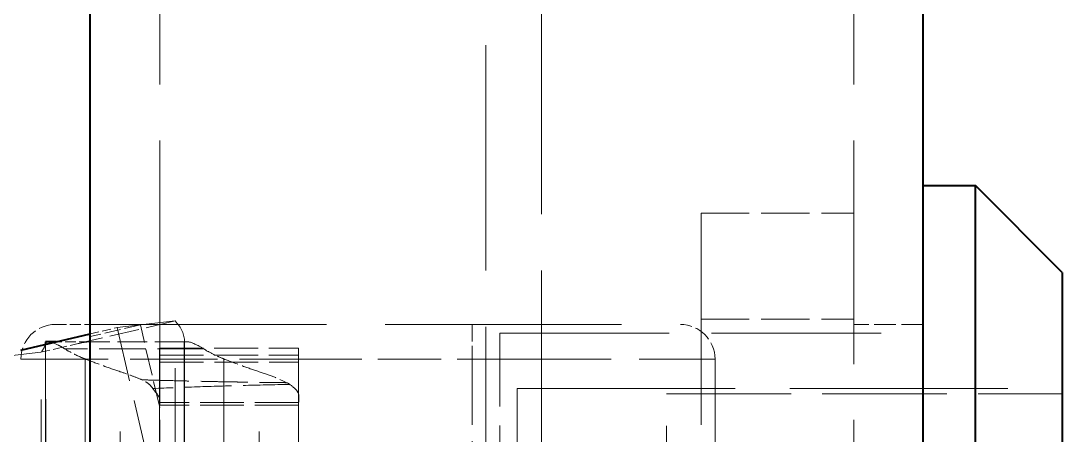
# Model space of a CAD drawing. Header units: millimetres. Extents: x 0 to 2523, y 0 to 1782.
# Drawn here: x 460.61 to 490.61, y 681.78 to 693.72 of the extents above; entities that cross this region are included whole.
import ezdxf

# ---------------------------------------------------------------- set-up
doc = ezdxf.new("R2010")
doc.units = ezdxf.units.MM
doc.header["$LTSCALE"] = 3
doc.linetypes.add('DASHED', pattern=[0.2067, 0.1654, -0.0413])
for name, color, linetype, lineweight in [('가려진 것(ISO)', 2, 'DASHED', 18), ('가려진 좁은 것(ISO)', 2, 'DASHED', 18), ('가시적인 것(ISO)', 3, 'Continuous', 40), ('가시적인 좁은 것(ISO)', 3, 'Continuous', 35)]:
    doc.layers.add(name, color=color, linetype=linetype, lineweight=lineweight)

msp = doc.modelspace()

# ---------------------------------------------------------------- linework, layer by layer
at = {"layer": '가려진 것(ISO)', "ltscale": 12.982798}
for p, q in [((464.6056, 546.9732), (464.6056, 1182.9732)), ((484.6056, 546.9732), (484.6056, 1182.9732))]:
    msp.add_line(p, q, dxfattribs=at)
at = {"layer": '가려진 것(ISO)', "ltscale": 13.080328}
for p, q in [((474.0056, 572.9732), (474.0056, 1156.9732)), ((475.6056, 1156.9732), (475.6056, 572.9732))]:
    msp.add_line(p, q, dxfattribs=at)
at = {"layer": '가려진 것(ISO)', "ltscale": 12.296404}
msp.add_line((480.2056, 688.1801), (480.2056, 674.9732), dxfattribs=at)
at = {"layer": '가려진 것(ISO)', "ltscale": 2.793455}
for p, q in [((480.2056, 688.1801), (484.6056, 688.1801)), ((480.2056, 685.1232), (484.6056, 685.1232))]:
    msp.add_line(p, q, dxfattribs=at)
at = {"layer": '가려진 것(ISO)', "ltscale": 0.634799}
msp.add_line((461.6056, 684.9732), (462.6056, 684.9732), dxfattribs=at)
at = {"layer": '가려진 것(ISO)', "ltscale": 1.731117}
for p, q in [((465.0497, 685.0746), (462.4157, 684.4595)), ((465.3209, 684.4732), (462.5942, 684.4732))]:
    msp.add_line(p, q, dxfattribs=at)
at = {"layer": '가려진 것(ISO)', "ltscale": 13.707466}
msp.add_line((462.6056, 684.9732), (479.6056, 684.9732), dxfattribs=at)
at = {"layer": '가려진 것(ISO)', "ltscale": 10.630617}
for p, q in [((465.0497, 685.0746), (463.3823, 684.8826)), ((461.1858, 684.1723), (459.5184, 683.9803))]:
    msp.add_line(p, q, dxfattribs=at)
at = {"layer": '가려진 것(ISO)', "ltscale": 1.269698}
msp.add_line((486.6056, 684.9732), (484.6056, 684.9732), dxfattribs=at)
at = {"layer": '가려진 것(ISO)', "ltscale": 0.510403}
msp.add_line((462.6056, 684.7013), (463.3823, 684.8826), dxfattribs=at)
at = {"layer": '가려진 것(ISO)', "ltscale": 4.708343}
msp.add_line((465.0553, 677.6585), (463.3823, 684.8826), dxfattribs=at)
at = {"layer": '가려진 것(ISO)', "ltscale": 9.837123}
msp.add_line((474.4056, 684.7232), (486.6056, 684.7232), dxfattribs=at)
at = {"layer": '가려진 것(ISO)', "ltscale": 4.455295}
msp.add_line((474.4056, 679.8463), (474.4056, 684.7232), dxfattribs=at)
at = {"layer": '가려진 것(ISO)', "ltscale": 0.808278}
msp.add_line((462.4157, 684.4595), (461.1858, 684.1723), dxfattribs=at)
at = {"layer": '가려진 것(ISO)', "ltscale": 7.548428}
msp.add_line((461.3133, 684.4732), (461.3184, 684.4732), dxfattribs=at)
at = {"layer": '가려진 것(ISO)', "ltscale": 15.320109}
for p, q in [((461.3133, 684.4732), (461.3133, 665.4732)), ((465.3139, 684.4732), (465.3139, 665.4732))]:
    msp.add_line(p, q, dxfattribs=at)
at = {"layer": '가려진 것(ISO)', "ltscale": 14.79346}
for p, q in [((461.3277, 675.4775), (461.3209, 684.4722)), ((465.3277, 675.4805), (465.3209, 684.4753))]:
    msp.add_line(p, q, dxfattribs=at)
at = {"layer": '가려진 것(ISO)', "ltscale": 0.612689}
msp.add_line((462.5942, 684.4732), (461.629, 684.4732), dxfattribs=at)
at = {"layer": '가려진 것(ISO)', "ltscale": 0.44848}
msp.add_line((465.3209, 684.4732), (465.408, 684.4732), dxfattribs=at)
at = {"layer": '가려진 것(ISO)', "ltscale": 2.539495}
msp.add_line((464.6053, 684.2898), (468.6053, 684.2898), dxfattribs=at)
at = {"layer": '가려진 것(ISO)', "ltscale": 6.327119}
msp.add_line((468.6056, 683.9732), (468.6056, 678.9969), dxfattribs=at)
at = {"layer": '가려진 것(ISO)', "ltscale": 3.682313}
msp.add_line((468.6056, 683.9732), (474.4056, 683.9732), dxfattribs=at)
at = {"layer": '가려진 것(ISO)', "ltscale": 13.3619}
msp.add_line((480.6056, 683.9732), (480.6056, 625.9732), dxfattribs=at)
at = {"layer": '가려진 것(ISO)', "ltscale": 13.763361}
msp.add_line((474.9056, 683.1232), (474.9056, 666.8232), dxfattribs=at)
at = {"layer": '가려진 것(ISO)', "ltscale": 12.659248}
msp.add_line((474.9056, 683.1232), (490.6056, 683.1232), dxfattribs=at)
at = {"layer": '가려진 것(ISO)', "ltscale": 12.64015}
msp.add_line((464.6101, 667.135), (464.6101, 682.8113), dxfattribs=at)
at = {"layer": '가려진 것(ISO)', "ltscale": 12.853812}
msp.add_line((468.6107, 667.0025), (468.6107, 682.9438), dxfattribs=at)
at = {"layer": '가려진 것(ISO)', "ltscale": 13.510047}
msp.add_line((479.2056, 666.9732), (479.2056, 682.9732), dxfattribs=at)
at = {"layer": '가려진 것(ISO)', "ltscale": 7.237747}
msp.add_line((479.2056, 682.9732), (490.6056, 682.9732), dxfattribs=at)
at = {"layer": '가려진 것(ISO)', "ltscale": 0.997197}
for centre, start, end in [((461.6056, 683.9732), 90, 180), ((479.6056, 683.9732), 0, 90)]:
    msp.add_arc(centre, 1, start, end, dxfattribs=at)
at = {"layer": '가려진 것(ISO)', "ltscale": 2.19112}
for centre in [(464.6053, 679.2898), (468.6053, 679.2898)]:
    msp.add_ellipse(centre, major_axis=(0, 5), ratio=0.0004255, start_param=5.879393, end_param=6.5696509, dxfattribs=at)
at = {"layer": '가려진 것(ISO)', "ltscale": 13.117392}
for centre, major_axis, start_param, end_param in [((464.6058, 674.9732), (0, 9.5), 0.2864656, 2.855127), ((468.6058, 674.9732), (0, -9.5), 3.4280582, 5.9967196)]:
    msp.add_ellipse(centre, major_axis=major_axis, ratio=0.0004255, start_param=start_param, end_param=end_param, dxfattribs=at)
at = {"layer": '가려진 것(ISO)', "ltscale": 3.154497}
for centre, start_param, end_param in [((464.6086, 697.6814), 5.879393, 6.210637), ((468.6086, 697.6814), 5.8793931, 6.2106371)]:
    msp.add_ellipse(centre, major_axis=(0, -15), ratio=0.0004255, start_param=start_param, end_param=end_param, dxfattribs=at)
at = {"layer": '가려진 것(ISO)', "ltscale": 2.048363}
msp.add_open_spline([(465.3209, 684.4732), (465.3214, 684.6806), (465.2299, 684.8879), (465.0497, 685.0746)], degree=3, dxfattribs=at)
at = {"layer": '가려진 것(ISO)', "ltscale": 1.263882}
msp.add_open_spline([(461.3124, 684.3993), (461.2953, 684.3265), (461.2529, 684.2523), (461.1858, 684.1723)], degree=3, dxfattribs=at)
at = {"layer": '가려진 것(ISO)', "ltscale": 0.917635}
msp.add_open_spline([(461.8769, 684.267), (461.8094, 684.3098), (461.7461, 684.347), (461.5656, 684.4414), (461.4715, 684.4717), (461.4073, 684.4732)], degree=3, knots=[-2.39231706, -2.39231706, -2.39231706, -2.39231706, -2.3486929, -2.3486929, -2.25464695, -2.25464695, -2.25464695, -2.25464695], dxfattribs=at)
at = {"layer": '가려진 것(ISO)', "ltscale": 1.787673}
msp.add_open_spline([(462.5942, 684.4732), (462.5942, 684.4732), (462.5942, 684.4732), (462.5942, 684.4732), (462.4712, 684.4725), (462.2433, 684.4192)], degree=3, knots=[0, 0, 0, 0, 0.00123737, 0.00123737, 0.28082374, 0.28082374, 0.28082374, 0.28082374], dxfattribs=at)
at = {"layer": '가려진 것(ISO)', "ltscale": 0.917555}
msp.add_open_spline([(465.408, 684.4732), (465.5002, 684.4719), (465.6583, 684.4042), (465.8612, 684.2774), (465.8693, 684.2723), (465.8776, 684.267)], degree=3, knots=[-2.32675333, -2.32675333, -2.32675333, -2.32675333, -2.19233301, -2.19233301, -2.18674205, -2.18674205, -2.18674205, -2.18674205], dxfattribs=at)
at = {"layer": '가려진 것(ISO)', "ltscale": 0.690919}
msp.add_open_spline([(462.4551, 683.9805), (462.4338, 683.9889), (462.4126, 683.9975), (462.3917, 684.0061), (462.3068, 684.041), (462.2251, 684.0776), (462.1475, 684.1159), (462.0507, 684.1637), (461.9601, 684.214), (461.8769, 684.267)], degree=3, knots=[0, 0, 0, 0, 0.0988299, 0.0988299, 0.0988299, 0.5, 0.5, 0.5, 1, 1, 1, 1], dxfattribs=at)
at = {"layer": '가려진 것(ISO)', "ltscale": 0.690815}
msp.add_open_spline([(465.8776, 684.267), (465.9608, 684.214), (466.0515, 684.1636), (466.1482, 684.1159), (466.2261, 684.0775), (466.308, 684.0408), (466.3932, 684.0057), (466.4139, 683.9972), (466.4347, 683.9888), (466.4557, 683.9805)], degree=3, knots=[0, 0, 0, 0, 0.5, 0.5, 0.5, 0.9025059, 0.9025059, 0.9025059, 1, 1, 1, 1], dxfattribs=at)
at = {"layer": '가려진 것(ISO)', "ltscale": 1.037947}
for points, knots in [([(463.4683, 683.6127), (463.2987, 683.669), (463.1295, 683.7278), (462.7917, 683.8504), (462.6232, 683.9142), (462.4551, 683.9805)], [-0.16348865, -0.16348865, -0.16348865, -0.16348865, -0.08174478, -0.08174478, -0.000001, -0.000001, -0.000001, -0.000001]), ([(467.4689, 683.6127), (467.2994, 683.669), (467.1301, 683.7278), (466.7923, 683.8504), (466.6238, 683.9142), (466.4557, 683.9805)], [-0.16348834, -0.16348834, -0.16348834, -0.16348834, -0.08174464, -0.08174464, -0.000001, -0.000001, -0.000001, -0.000001])]:
    msp.add_open_spline(points, degree=3, knots=knots, dxfattribs=at)
at = {"layer": '가려진 것(ISO)', "ltscale": 0.746982}
msp.add_open_spline([(464.0931, 683.3784), (464.0055, 683.4166), (463.9085, 683.4555), (463.8039, 683.4946), (463.6993, 683.5338), (463.5869, 683.5733), (463.4683, 683.6127)], degree=3, knots=[0, 0, 0, 0, 0.5, 0.5, 0.5, 1, 1, 1, 1], dxfattribs=at)
at = {"layer": '가려진 것(ISO)', "ltscale": 1.033177}
msp.add_open_spline([(467.4689, 683.6127), (467.6356, 683.5573), (467.7863, 683.503), (468.0563, 683.3965), (468.1743, 683.3446), (468.2721, 683.2953)], degree=3, knots=[-0.16282276, -0.16282276, -0.16282276, -0.16282276, -0.08246392, -0.08246392, -0.000001, -0.000001, -0.000001, -0.000001], dxfattribs=at)
at = {"layer": '가려진 것(ISO)', "ltscale": 0.580682}
msp.add_open_spline([(464.4111, 683.1269), (464.3711, 683.1822), (464.3248, 683.2307), (464.2719, 683.2725), (464.219, 683.3144), (464.1594, 683.3496), (464.0931, 683.3784)], degree=3, knots=[0, 0, 0, 0, 0.5, 0.5, 0.5, 1, 1, 1, 1], dxfattribs=at)
at = {"layer": '가려진 것(ISO)', "ltscale": 0.923971}
msp.add_open_spline([(464.6101, 682.8111), (464.6102, 682.8462), (464.5903, 682.887), (464.5157, 682.9918), (464.4651, 683.052), (464.4111, 683.1269)], degree=3, knots=[0.000001, 0.000001, 0.000001, 0.000001, 0.07765173, 0.07765173, 0.15274647, 0.15274647, 0.15274647, 0.15274647], dxfattribs=at)
at = {"layer": '가려진 것(ISO)', "ltscale": 0.156232}
msp.add_open_spline([(468.2721, 683.2953), (468.2867, 683.288), (468.3008, 683.2801), (468.3281, 683.2635), (468.3412, 683.2546), (468.3538, 683.2453)], degree=3, knots=[0.000001, 0.000001, 0.000001, 0.000001, 0.012313333, 0.012313333, 0.024625639, 0.024625639, 0.024625639, 0.024625639], dxfattribs=at)
at = {"layer": '가려진 것(ISO)', "ltscale": 1.041271}
msp.add_open_spline([(468.3538, 683.2453), (468.4382, 683.1832), (468.5026, 683.1281), (468.589, 683.0282), (468.6108, 682.9836), (468.6107, 682.9435)], degree=3, knots=[-0.16423316, -0.16423316, -0.16423316, -0.16423316, -0.08209167, -0.08209167, -0.00008865, -0.00008865, -0.00008865, -0.00008865], dxfattribs=at)
at = {"layer": '가려진 것(ISO)', "ltscale": 2.873697}
msp.add_open_spline([(464.6082, 682.7208), (464.6084, 682.6737), (464.6087, 682.6531), (464.609, 682.6494), (464.6092, 682.6458), (464.6094, 682.659), (464.6097, 682.7045), (464.6098, 682.7304), (464.61, 682.7667), (464.6101, 682.8111)], degree=3, knots=[0, 0, 0, 0, 0.3890197, 0.3890197, 0.3890197, 0.7780394, 0.7780394, 0.7780394, 1, 1, 1, 1], dxfattribs=at)
at = {"layer": '가려진 것(ISO)', "ltscale": 3.790577}
msp.add_open_spline([(468.6082, 682.7208), (468.6086, 682.6487), (468.609, 682.6312), (468.6099, 682.7056), (468.6103, 682.7975), (468.6107, 682.9435)], degree=3, knots=[-0.59728772, -0.59728772, -0.59728772, -0.59728772, -0.29865558, -0.29865558, -0.00008864, -0.00008864, -0.00008864, -0.00008864], dxfattribs=at)
at = {"layer": '가려진 것(ISO)', "ltscale": 2.541035}
msp.add_open_spline([(468.609, 682.6494), (467.2755, 682.6494), (465.9422, 682.6492), (464.6091, 682.6489)], degree=3, dxfattribs=at)
at = {"layer": '가려진 좁은 것(ISO)', "ltscale": 0.940741}
msp.add_line((464.0493, 684.9594), (462.6056, 684.6251), dxfattribs=at)
at = {"layer": '가려진 좁은 것(ISO)', "ltscale": 1.553127}
msp.add_line((464.6056, 682.5771), (464.0493, 684.9594), dxfattribs=at)
at = {"layer": '가려진 좁은 것(ISO)', "ltscale": 12.197012}
for p, q in [((465.0553, 677.6585), (465.0497, 685.0746)), ((461.1914, 676.7562), (461.1858, 684.1723))]:
    msp.add_line(p, q, dxfattribs=at)
at = {"layer": '가려진 좁은 것(ISO)', "ltscale": 0.997197}
msp.add_line((473.6056, 684.9732), (473.6056, 683.9732), dxfattribs=at)
at = {"layer": '가려진 좁은 것(ISO)', "ltscale": 15.320109}
for p, q in [((461.3133, 684.4732), (461.3133, 665.4732)), ((461.3175, 684.4732), (461.3175, 665.4732)), ((465.3139, 684.4732), (465.3139, 665.4732)), ((465.3175, 665.4732), (465.3175, 684.4732)), ((465.3184, 684.4732), (465.3184, 665.4732))]:
    msp.add_line(p, q, dxfattribs=at)
at = {"layer": '가려진 좁은 것(ISO)', "ltscale": 5.47371}
msp.add_line((461.3184, 675.8107), (461.3184, 684.4323), dxfattribs=at)
at = {"layer": '가려진 좁은 것(ISO)', "ltscale": 14.79346}
msp.add_line((461.3277, 675.4775), (461.3209, 684.4722), dxfattribs=at)
at = {"layer": '가려진 좁은 것(ISO)', "ltscale": 14.802096}
msp.add_line((465.3277, 675.4732), (465.3209, 684.4732), dxfattribs=at)
at = {"layer": '가려진 좁은 것(ISO)', "ltscale": 2.698427}
msp.add_line((465.8776, 684.267), (461.8769, 684.267), dxfattribs=at)
at = {"layer": '가려진 좁은 것(ISO)', "ltscale": 2.539495}
for p, q in [((464.6047, 684.0861), (468.6047, 684.0861)), ((464.6061, 683.8877), (468.6061, 683.8877)), ((468.6082, 682.7208), (464.6082, 682.7208))]:
    msp.add_line(p, q, dxfattribs=at)
at = {"layer": '가려진 좁은 것(ISO)', "ltscale": 5.079091}
msp.add_line((460.6056, 683.9732), (468.6056, 683.9732), dxfattribs=at)
at = {"layer": '가려진 좁은 것(ISO)', "ltscale": 14.525633}
msp.add_line((462.4551, 683.9805), (462.4551, 665.9658), dxfattribs=at)
at = {"layer": '가려진 좁은 것(ISO)', "ltscale": 14.52563}
msp.add_line((466.4557, 683.9805), (466.4557, 665.9658), dxfattribs=at)
at = {"layer": '가려진 좁은 것(ISO)', "ltscale": 3.809293}
msp.add_line((473.6056, 683.9732), (473.6056, 677.9732), dxfattribs=at)
at = {"layer": '가려진 좁은 것(ISO)', "ltscale": 6.471946}
msp.add_line((474.4056, 683.9732), (480.6056, 683.9732), dxfattribs=at)
at = {"layer": '가려진 좁은 것(ISO)', "ltscale": 13.932404}
msp.add_line((463.4683, 666.3337), (463.4683, 683.6127), dxfattribs=at)
at = {"layer": '가려진 좁은 것(ISO)', "ltscale": 13.932405}
msp.add_line((467.4689, 666.3337), (467.4689, 683.6127), dxfattribs=at)
at = {"layer": '가려진 좁은 것(ISO)', "ltscale": 12.639679}
msp.add_line((464.6101, 667.1353), (464.6101, 682.8111), dxfattribs=at)
at = {"layer": '가려진 좁은 것(ISO)', "ltscale": 12.853303}
msp.add_line((468.6107, 667.0029), (468.6107, 682.9435), dxfattribs=at)
at = {"layer": '가려진 좁은 것(ISO)', "ltscale": 0.745215}
msp.add_ellipse((468.6056, 674.9732), major_axis=(0, 9), ratio=0.0004255, start_param=6.1528453, end_param=6.2832799, dxfattribs=at)
at = {"layer": '가려진 좁은 것(ISO)', "ltscale": 3.615856}
msp.add_ellipse((468.6056, 674.9732), major_axis=(0, 9), ratio=0.0004255, start_param=5.175884, end_param=5.808698, dxfattribs=at)
at = {"layer": '가려진 좁은 것(ISO)', "ltscale": 0.000216209}
msp.add_open_spline([(468.6056, 683.8969), (468.6058, 683.8969), (468.6059, 683.8969), (468.6061, 683.8969)], degree=3, dxfattribs=at)
at = {"layer": '가려진 좁은 것(ISO)', "ltscale": 2.734044}
msp.add_open_spline([(464.0931, 683.3784), (464.2061, 683.375), (464.3195, 683.3717), (464.4332, 683.3685), (464.6418, 683.3626), (464.8517, 683.357), (465.0629, 683.3518), (465.1911, 683.3486), (465.3199, 683.3455), (465.4491, 683.3426), (465.5055, 683.3413), (465.5619, 683.34), (465.6185, 683.3388), (465.7819, 683.3352), (465.9461, 683.3318), (466.1111, 683.3285), (466.2573, 683.3257), (466.4042, 683.3229), (466.5518, 683.3203), (466.648, 683.3186), (466.7446, 683.3169), (466.8414, 683.3153), (466.8768, 683.3148), (466.9121, 683.3142), (466.9476, 683.3136), (467.066, 683.3117), (467.1849, 683.3099), (467.3042, 683.3081), (467.4111, 683.3065), (467.5183, 683.305), (467.6258, 683.3035), (467.7225, 683.3022), (467.8195, 683.3009), (467.9167, 683.2997), (468.0044, 683.2986), (468.0924, 683.2975), (468.1806, 683.2964), (468.2111, 683.2961), (468.2416, 683.2957), (468.2721, 683.2953)], degree=3, knots=[0, 0, 0, 0, 0.0844545, 0.0844545, 0.0844545, 0.2392845, 0.2392845, 0.2392845, 0.3333333, 0.3333333, 0.3333333, 0.3743632, 0.3743632, 0.3743632, 0.4929223, 0.4929223, 0.4929223, 0.5980553, 0.5980553, 0.5980553, 0.6666667, 0.6666667, 0.6666667, 0.6917173, 0.6917173, 0.6917173, 0.7754928, 0.7754928, 0.7754928, 0.8505712, 0.8505712, 0.8505712, 0.9180518, 0.9180518, 0.9180518, 0.9789633, 0.9789633, 0.9789633, 1, 1, 1, 1], dxfattribs=at)
at = {"layer": '가려진 좁은 것(ISO)', "ltscale": 2.707696}
msp.add_open_spline([(468.3538, 683.2453), (467.8944, 683.2374), (467.4417, 683.2278), (466.9974, 683.2161), (466.5531, 683.2045), (466.1172, 683.1907), (465.6867, 683.1755), (465.2562, 683.1602), (464.8311, 683.1435), (464.4111, 683.1269)], degree=3, knots=[0, 0, 0, 0, 0.3333333, 0.3333333, 0.3333333, 0.6666667, 0.6666667, 0.6666667, 1, 1, 1, 1], dxfattribs=at)
at = {"layer": '가려진 좁은 것(ISO)', "ltscale": 0.001011}
msp.add_open_spline([(468.6074, 682.9789), (468.6068, 682.9789), (468.6062, 682.9789), (468.6056, 682.9789)], degree=3, dxfattribs=at)
at = {"layer": '가시적인 것(ISO)'}
for p, q in [((462.6056, 544.9732), (462.6056, 1184.9732)), ((486.6056, 544.9732), (486.6056, 1184.9732)), ((486.6056, 688.9732), (488.1056, 688.9732)), ((488.1056, 660.9732), (488.1056, 688.9732)), ((490.6056, 686.4732), (488.1056, 688.9732)), ((490.6056, 686.4732), (490.6056, 663.4732)), ((460.6056, 684.2342), (462.6056, 684.7013)), ((461.3184, 684.4732), (461.3209, 684.4732)), ((461.629, 684.4732), (461.3209, 684.4732))]:
    msp.add_line(p, q, dxfattribs=at)
msp.add_open_spline([(461.3209, 684.4732), (461.321, 684.4486), (461.3182, 684.424), (461.3124, 684.3993)], degree=3, dxfattribs=at)
at = {"layer": '가시적인 좁은 것(ISO)'}
msp.add_line((461.3184, 684.4323), (461.3184, 684.4732), dxfattribs=at)

doc.saveas('drawing.dxf')
